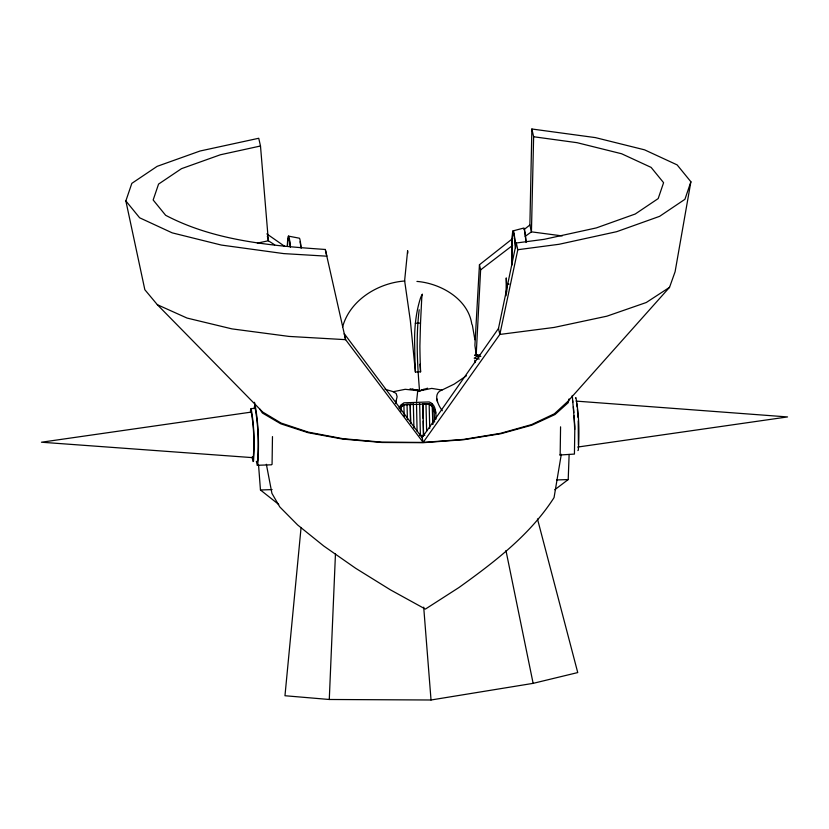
<?xml version="1.0" encoding="UTF-8"?>
<svg xmlns="http://www.w3.org/2000/svg" width="829" height="829" viewBox="0 0 829 829"><rect width="100%" height="100%" fill="white"/><g stroke="black" fill="none" stroke-linecap="round" stroke-linejoin="round"><path stroke-width="1.24" d="M506.706 285.611L506.25 277.912L506.084 295.756M525.161 236.348L531.441 231.851L529.886 224.98L531.876 129.003L595.409 137.614L644.558 149.831L677.127 164.888L690.889 181.769L675.096 271.746L669.531 287.352L567.544 401.692L554.394 413.795L531.565 424.583L500.602 433.318L463.629 439.401L423.173 442.417L381.951 442.168L342.802 438.665L308.388 432.147L281.062 423.059L262.679 412.023L157.344 304.709L144.837 289.715L125.853 200.908L131.832 183.364L157.137 166.349L200.048 151.013L258.741 138.267L260.493 145.997L268.378 240.773L274.689 244.835M531.876 129.003L533.627 136.744L531.441 231.851L562.207 235.913M420.51 323.092L421.754 298.181A410.282 10.964 87.6 0 1 422.386 294.15A410.282 27.823 88.5 0 0 420.458 298.222C415.516 313.683 414.179 330.066 414.707 346.232A40.797 1.927 88 0 0 415.018 361.371L415.402 372.014L420.583 371.827L420.199 361.195A40.797 1.927 88 0 1 419.888 346.056L420.51 323.092L415.319 323.269M554.808 489.721L568.207 479.566L569.129 454.427M537.472 518.954L577.74 672.568L533.13 683.355L431.028 699.997L329.279 699.489L335.465 553.762M416.604 401.205L417.857 389.744M578.404 444.779L578.207 420.894M512.736 238.503L479.452 264.752L474.903 345.403L476.209 354.553L479.794 355.226M479.452 264.752L480.613 269.881L476.209 354.553M301.082 527.462L284.969 695.738L329.279 699.489M419.205 309.745C415.826 336.657 417.288 363.931 419.547 390.873L431.743 388.397L441.961 390.065L454.209 384.107L466.447 375.765M384.988 389.247L393.278 391.692L396.221 393.578L397.122 396.739L395.464 403.536M250.358 411.184L251.114 408.573L255.187 408.438C258.337 425.64 258.741 443.567 257.591 461.028L257.166 461.452M254.192 407.588L255.052 404.593C258.648 424.293 259.114 444.821 257.788 464.81L257.311 465.287L256.348 461.328M272.067 464.323L272.472 436.593M560.166 454.561L560.57 426.831M561.306 454.261L554.052 497.597C530.28 534.746 494.395 562.093 458.924 587.543L425.391 609.087L390.459 589.865L355.672 568.29L323.797 546.042L297.652 524.975L279.756 506.892L271.922 493.348L266.358 464.261M516.291 243.001L517.814 249.716L499.835 334.439L423.163 442.406L345.6 339.662L344.253 333.693L422.085 437.65L498.488 328.46L516.291 243.001L544.207 239.322L596.383 227.902L635.252 214.006L658.185 198.587L663.594 182.691L651.117 167.396L621.615 153.759L577.088 142.692L533.627 136.744M569.046 398.946L568.259 402.645L555.005 414.531L532.052 425.122L500.954 433.702L463.836 439.702L423.215 442.686L381.879 442.479L342.636 439.069L308.15 432.707L280.782 423.816L262.399 413.018L259.684 409.018M342.615 326.937C349.838 300.119 378.169 282.886 404.79 280.99M395.464 403.557L396.48 400.314M690.889 181.769L684.92 199.312L659.615 216.338L616.703 231.674L559.098 244.275L517.814 249.716M398.987 408.044L400.749 405.091L403.972 402.811L429.163 401.951C436.064 404.324 436.116 413.329 435.888 419.277M400.117 408.894L400.821 407.402M400.158 409.08L401.619 406.624L404.189 404.79L429.028 403.93L432.779 407.07M400.78 407.184L402.77 404.977M250.876 412.469L251.249 412.106C253.975 427.018 254.327 442.562 253.322 457.691L41.45 442.22L251.249 412.106M575.492 397.982L575.917 397.568C579.056 414.78 579.461 432.707 578.31 450.157L577.886 450.582M523.835 229.747L529.886 224.98M480.613 269.881L512.643 245.353M669.531 287.352L646.268 302.512L606.901 316.181L554.124 327.434L499.835 334.439L498.488 328.46M441.961 390.065C432.406 393.412 438.023 405.07 442.313 410.759M403.941 404.687L409.143 404.127M427.609 388.19L419.547 390.873L405.226 389.298L393.174 391.734M513.172 230.845L523.845 228.037A55.211 2.611 88 0 1 526.114 242.514M260.493 145.997L220.369 154.774L181.489 168.67L158.567 184.09L153.158 199.986L165.624 215.281C214.524 241.001 271.052 245.705 325.31 249.467L326.833 256.182L283.725 253.601L221.343 245.063L172.194 232.856L139.624 217.789L125.853 200.908M257.353 243.125L268.378 240.773L267.342 236.182M474.571 355.237L477.255 354.75M577.751 447.049L787.55 416.935L576.041 401.101M509.12 284.057L506.695 284.14L506.778 292.067M423.142 418.604L422.821 403.65L429.184 403.733M410.593 422.78L410.189 404.086L413.412 404.283M419.412 435.515L424.831 435.329M257.311 465.287L271.58 464.8M559.679 455.038L574.435 454.074L574.849 426.355L572.259 395.454M258.544 464.955L260.461 489.991L272.099 489.597M556.57 479.96L568.207 479.566M416.935 281.414C440.551 283.321 468.209 298.896 471.825 324.284M479.525 356.802L476.996 356.346L474.198 358.18L479.245 359.081M474.592 355.32L480.841 356.46M288.471 236.12L299.31 238.192A52.766 2.497 88 0 1 301.145 248.275M410.075 388.791L419.547 390.873A414.614 97.708 4.1 0 0 423.992 389.278M157.344 304.709L187.053 318.067L231.965 328.885L289 336.419L345.6 339.662L325.31 249.467M266.824 233.892L284.875 246.482M430.272 404.034L432.417 406.407L432.8 424.438M260.461 489.991L278.699 504.436M432.738 406.894L433.235 407.941M433.204 407.754L433.629 408.873M251.114 408.573C254.265 425.785 254.658 443.712 253.508 461.162L253.083 461.587L252.068 457.1M252.534 456.852L252.959 458.054M419.184 389.754L419.547 390.873A414.614 101.293 -6.7 0 1 412.479 389.153M433.588 408.687L433.94 409.868M474.706 360.2L475.411 362.594M437.546 402.096L436.862 398.925M421.578 435.432L423.173 442.417M433.899 409.681L434.323 411.972M435.142 410.075L435.753 413.008M422.821 403.65L423.557 435.111M505.959 550.549L533.13 683.355M254.493 402.293L254.98 404.821M472.333 324.989L474.882 339.724M576.621 403.195L577.15 406.977M572.497 400.127L572.849 402.189M434.137 410.718L434.583 422.075M419.92 364.19L420.583 371.827M577.378 408.977L578.01 417.412M573.378 406.79L573.855 412.573M415.402 372.014L410.365 320.813L404.625 280.72L407.619 250.679L407.806 253.166M423.702 607.139L431.028 699.997M574.062 415.868L574.684 429.474M432.334 403.536L432.738 424.137M429.142 403.516L429.733 428.386M425.982 403.547L426.634 431.267M423.194 421.101L423.515 436.054M419.661 403.764L420.396 435.225M416.51 403.868L417.091 431.287M413.35 403.982L413.92 427.961M410.251 404.397L410.656 423.091M407.029 404.2L407.422 419.453M403.878 404.386L404.189 416.324M400.842 407.485L400.925 411.35M512.125 264.057L512.042 258.493A50.838 2.404 88 0 1 515.441 247.405M512.021 265.042A52.766 2.497 88 0 1 515.638 248.234M524.622 231.685A53.274 2.518 88 0 1 525.876 241.353M287.342 245.923A55.211 2.611 88 0 1 290.388 246.669M287.528 245.374A53.274 2.518 88 0 1 290.264 247.083M300.057 241.767A50.838 2.404 88 0 1 300.813 246.752"/></g></svg>
